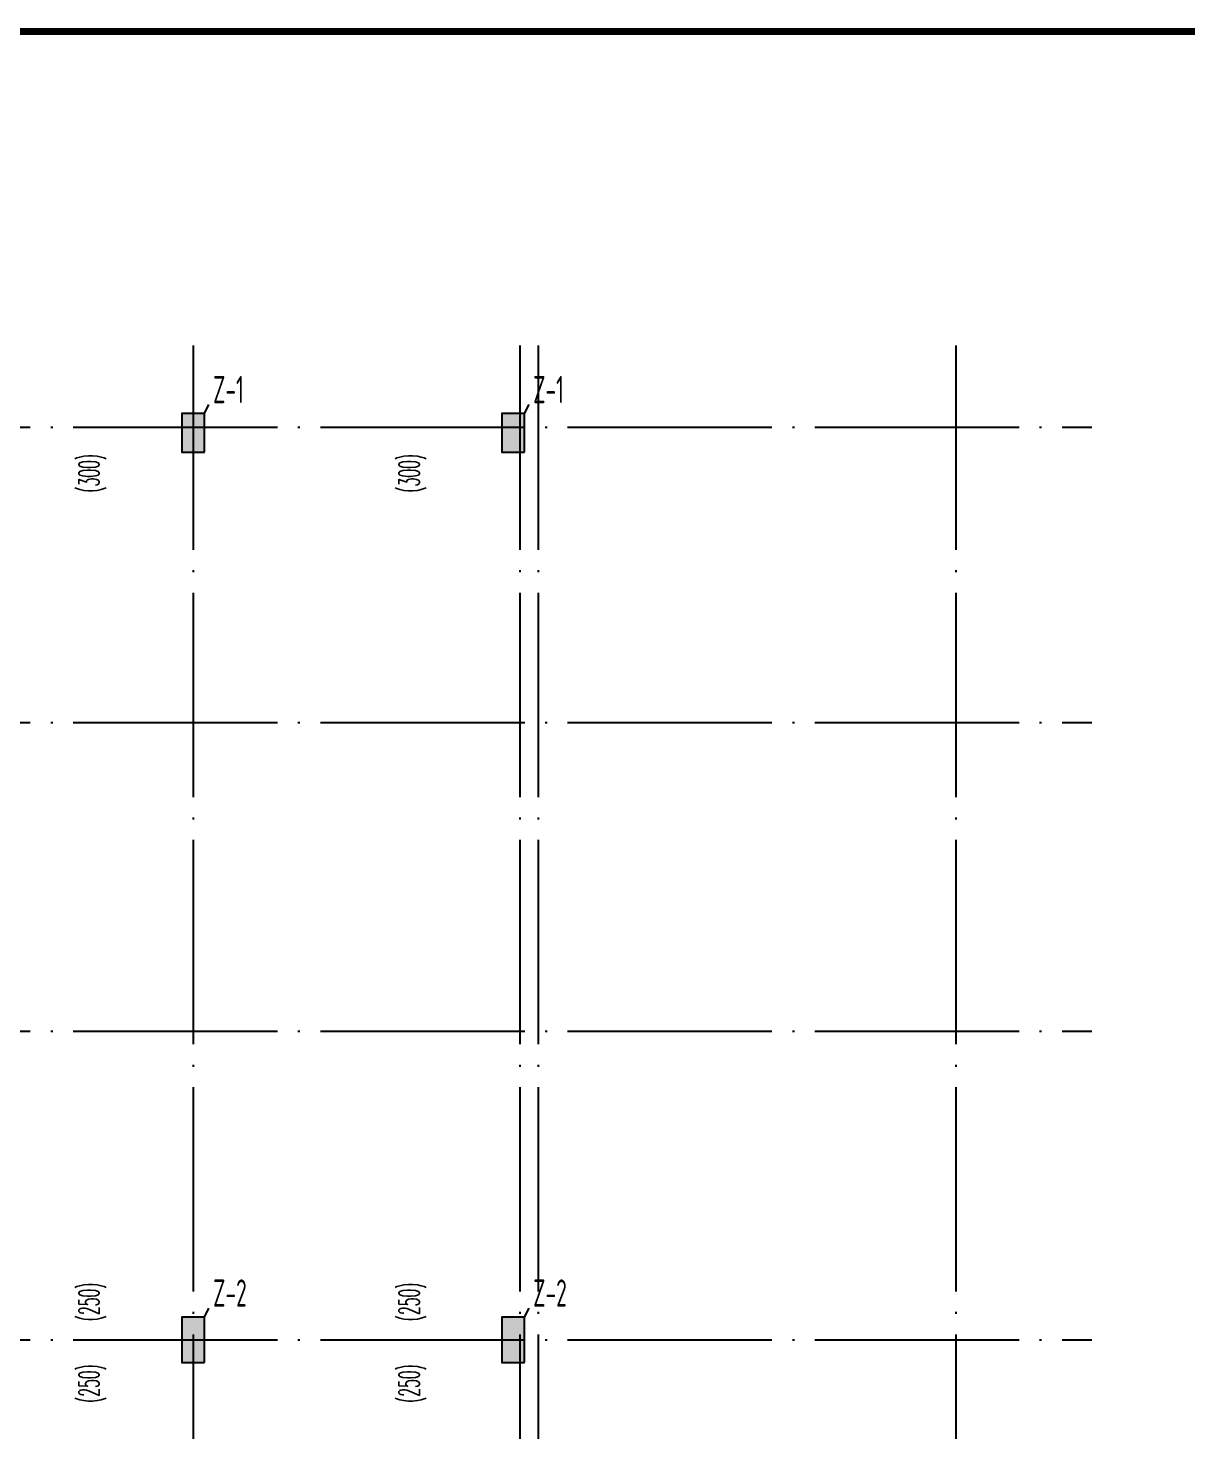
# Model space of a CAD drawing. Extents: x 2025205 to 2402328, y -557483 to 329036.
# Drawn here: x 2126625 to 2152151, y 25329 to 56229 of the extents above; entities that cross this region are included whole.
import ezdxf

# ---------------------------------------------------------------- set-up
doc = ezdxf.new("R2010")
doc.units = 0
doc.header["$LTSCALE"] = 1500
doc.header["$MEASUREMENT"] = 0
doc.linetypes.add('DOTE', pattern=[2.42, 2, -0.2, 0.02, -0.2])
for name, color, linetype in [('DOTE', 252, 'DOTE'), ('PUB_DIM', 3, 'Continuous'), ('PUB_TITLE', 4, 'Continuous'), ('柱', 2, 'Continuous'), ('柱涂实', 54, 'Continuous'), ('柱集中标注', 2, 'Continuous')]:
    doc.layers.add(name, color=color, linetype=linetype)
doc.styles.add('_TCH_DIM_T3', font='SIMPLEX.shx', dxfattribs={"width": 0.705882, "bigfont": 'GBCBIG.shx'})
doc.styles.get("Standard").update_dxf_attribs({"font": 'TSSDENG', "width": 0.7, "bigfont": 'TSSDCHN'})

msp = doc.modelspace()

# ---------------------------------------------------------------- linework, layer by layer
at = {"layer": 'DOTE', "ltscale": 1.5}
for p, q in [((2130259.3, 49236), (2130259.3, 5336)), ((2137459.3, 49236), (2137459.3, 5336)), ((2137859.3, 49236), (2137859.3, 5336)), ((2147059.3, 49236), (2147059.3, 5436)), ((2084059.3, 47436), (2150059.3, 47436)), ((2084059.3, 40936), (2150059.3, 40936)), ((2084059.3, 34136), (2150059.3, 34136)), ((2084059.3, 27336), (2150059.3, 27336))]:
    msp.add_line(p, q, dxfattribs=at)
at = {"layer": 'PUB_TITLE', "linetype": 'ByBlock', "const_width": 150}
msp.add_lwpolyline([(2069977.3, -3846.5), (2176177.3, -3846.5), (2176177.3, 56153.5), (2069977.3, 56153.5)], close=True, dxfattribs=at)
at = {"layer": '柱'}
for points in [[(2130509.4, 46886), (2130509.4, 47736), (2130009.4, 47736), (2130009.4, 46886)], [(2137559.4, 46886), (2137559.4, 47736), (2137059.4, 47736), (2137059.4, 46886)], [(2130509.4, 26836), (2130509.4, 27836), (2130009.4, 27836), (2130009.4, 26836)], [(2137559.4, 26836), (2137559.4, 27836), (2137059.4, 27836), (2137059.4, 26836)]]:
    msp.add_lwpolyline(points, close=True, dxfattribs=at)
at = {"layer": '柱涂实'}
for points in [[(2130509.4, 46886), (2130509.4, 47736), (2130009.4, 46886), (2130009.4, 47736)], [(2137559.4, 46886), (2137559.4, 47736), (2137059.4, 46886), (2137059.4, 47736)], [(2130509.4, 26836), (2130509.4, 27836), (2130009.4, 26836), (2130009.4, 27836)], [(2137559.4, 26836), (2137559.4, 27836), (2137059.4, 26836), (2137059.4, 27836)]]:
    msp.add_solid(points, dxfattribs=at)
at = {"layer": '柱集中标注'}
for p, q in [((2130509.4, 47736), (2130609.4, 47936)), ((2137559.4, 47736), (2137659.4, 47936)), ((2130509.4, 27836), (2130609.4, 28036)), ((2137559.4, 27836), (2137659.4, 28036))]:
    msp.add_line(p, q, dxfattribs=at)

# ---------------------------------------------------------------- texts
at = {"layer": 'PUB_DIM', "color": 7, "linetype": 'ByBlock', "style": '_TCH_DIM_T3', "width": 0.5}
for s, p in [('(300)', (2128193.4, 45997.5)), ('(300)', (2135243.4, 45997.5)), ('(250)', (2128193.4, 27745.7)), ('(250)', (2135243.4, 27745.7)), ('(250)', (2128193.4, 25947.5)), ('(250)', (2135243.4, 25947.5))]:
    msp.add_text(s, height=450, rotation=90, dxfattribs=at).set_placement(p)
at = {"layer": '柱集中标注', "width": 0.6}
for s, p in [('Z-1', (2130701.2, 47966)), ('Z-1', (2137751.2, 47966)), ('Z-2', (2130701.2, 28066)), ('Z-2', (2137751.2, 28066))]:
    msp.add_text(s, height=600, dxfattribs=at).set_placement(p)

doc.saveas('drawing.dxf')
